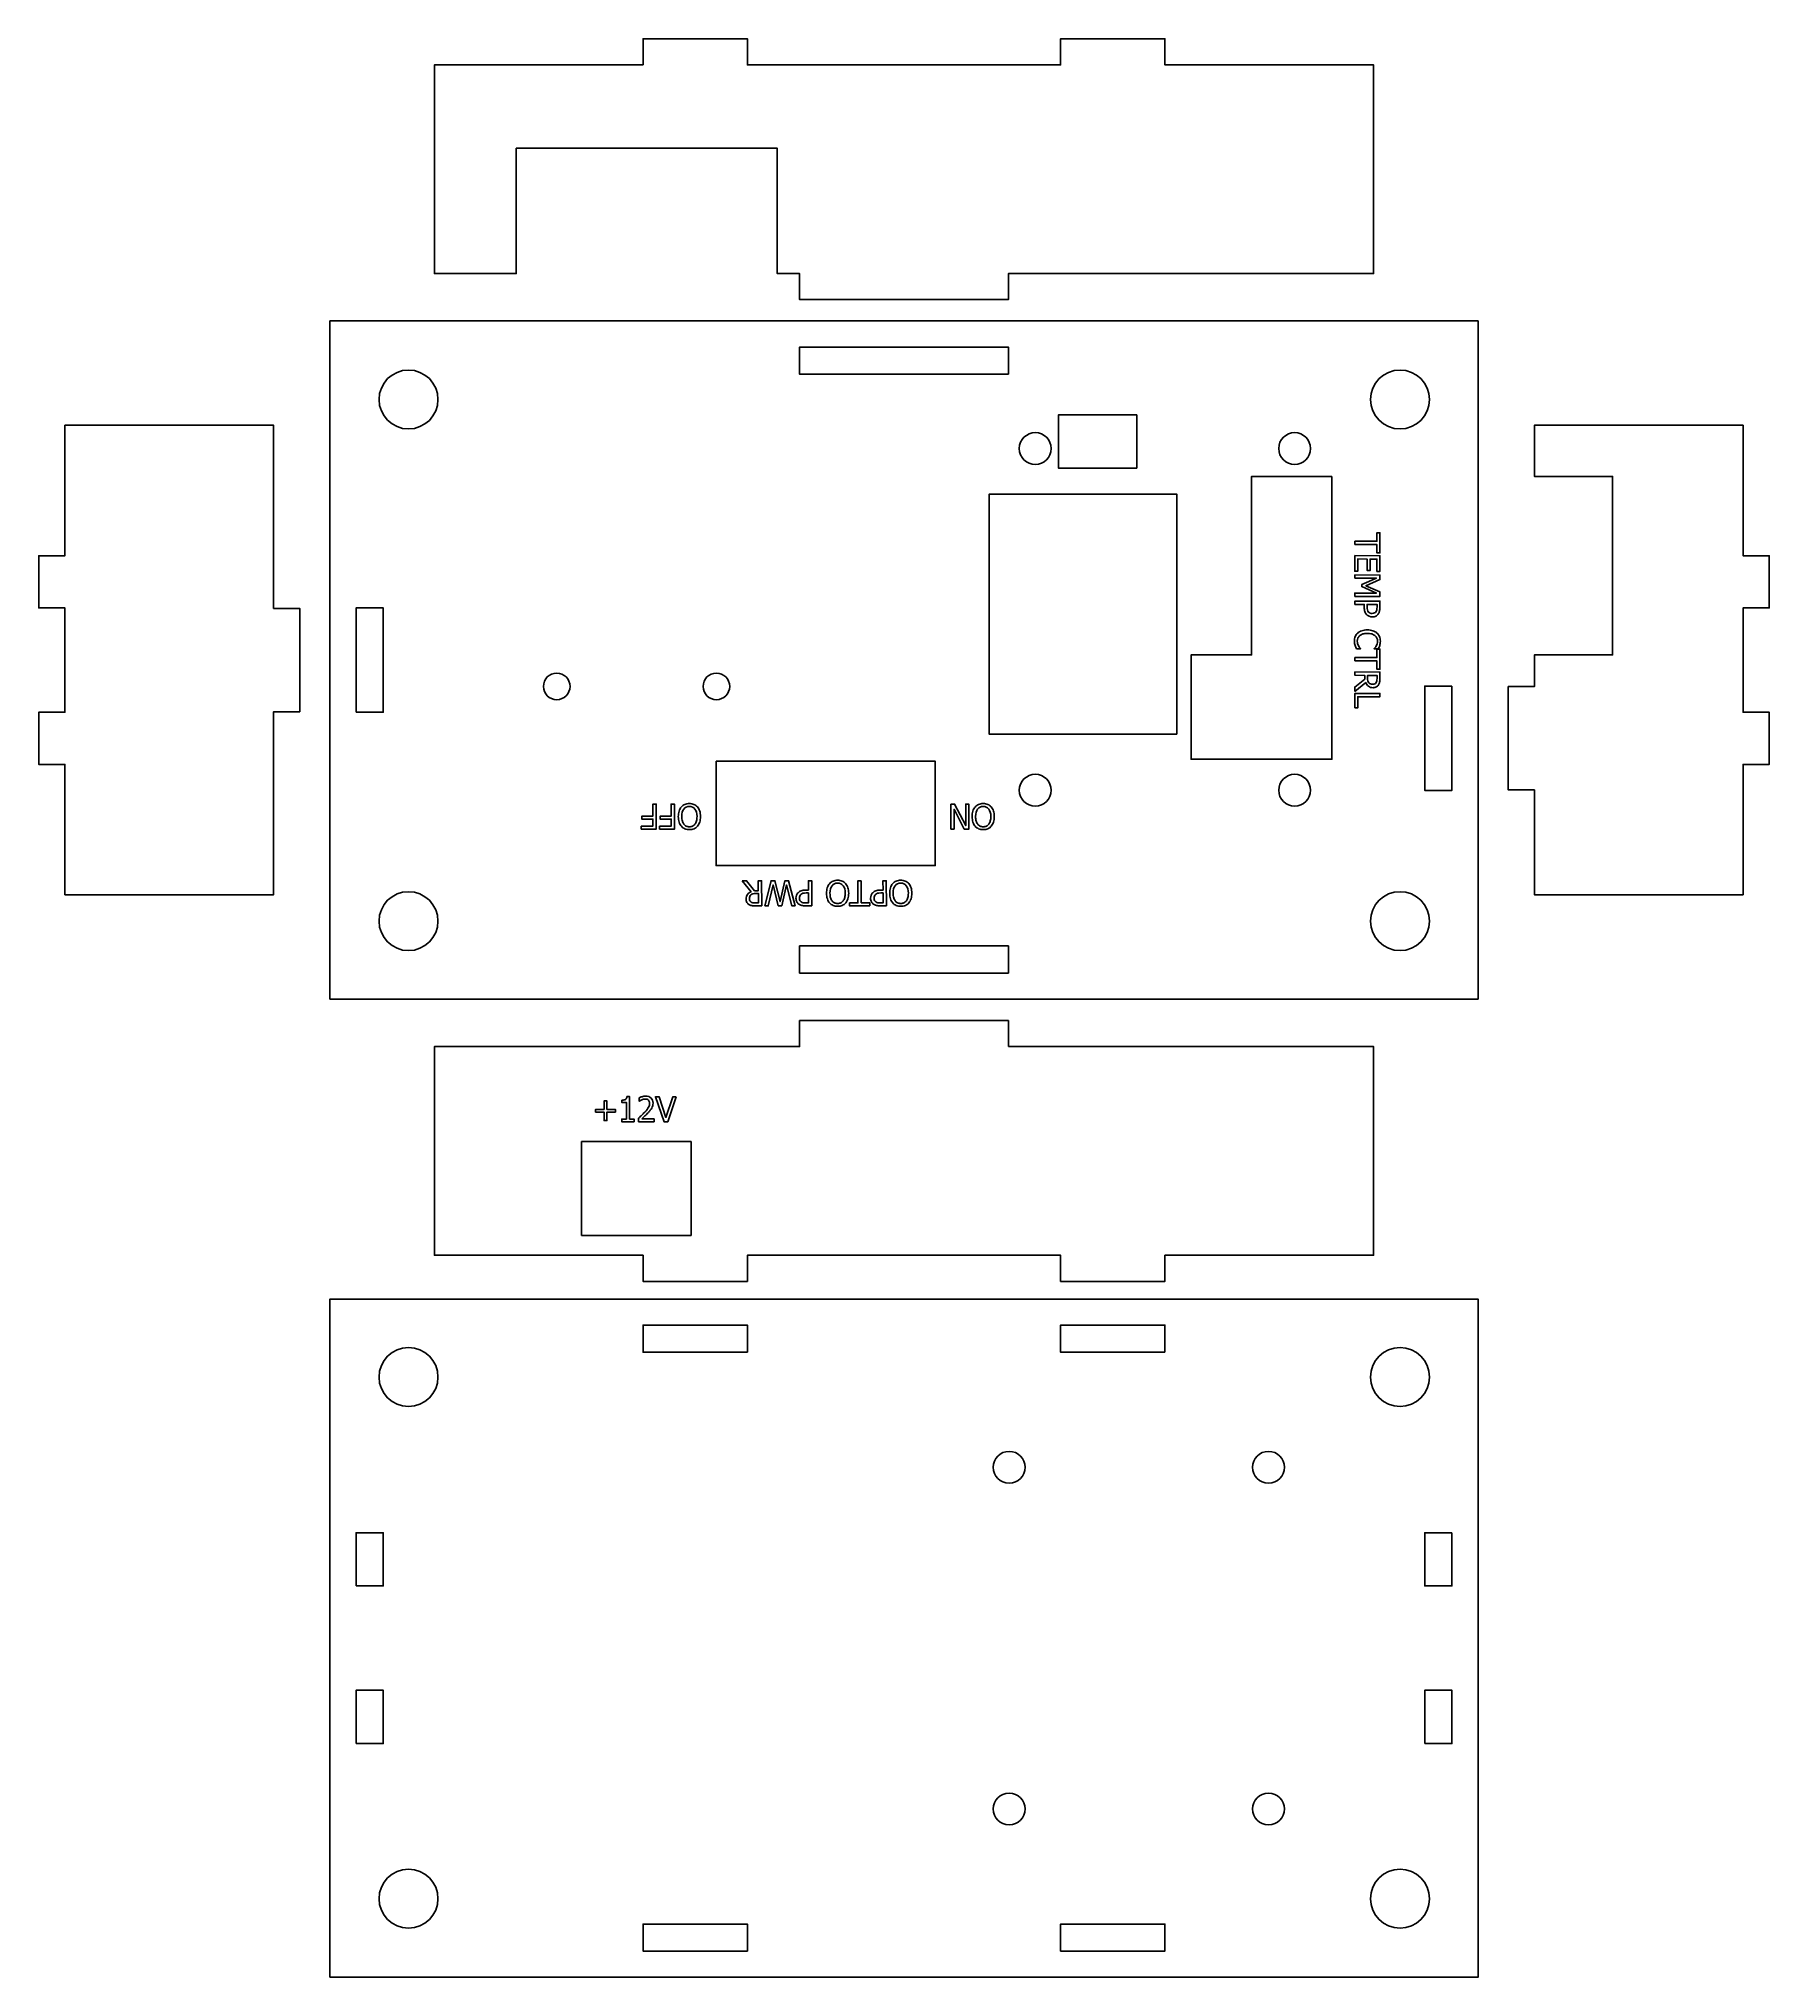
# Model space of a CAD drawing. Extents: x 658 to 1454, y 370 to 1262.
import ezdxf

# ---------------------------------------------------------------- set-up
doc = ezdxf.new("R2010")
doc.units = 0
doc.layers.get('0').update_dxf_attribs({"linetype": 'CONTINUOUS'})

msp = doc.modelspace()

# ---------------------------------------------------------------- linework, layer by layer
at = {"color": 1}
for points in [[(935.99998, 1249.91997), (839.99998, 1249.91997), (839.99998, 1153.91997), (877.67999, 1153.91997), (877.67999, 1211.51998), (997.67999, 1211.51998), (997.67999, 1153.91997), (1008, 1153.91997), (1008, 1141.91997), (1104, 1141.91997), (1104, 1153.91997), (1272, 1153.91997), (1272, 1249.91997), (1176, 1249.91997), (1176, 1261.91997), (1128, 1261.91997), (1128, 1249.91997), (983.99998, 1249.91997), (983.99998, 1261.91997), (935.99998, 1261.91997)], [(791.99998, 820.07998), (1320, 820.07998), (1320, 1132.07997), (791.99998, 1132.07997)], [(1104, 1107.59999), (1008, 1107.59999), (1008, 1120.07997), (1104, 1120.07997)], [(1163.04, 1064.39996), (1127.04, 1064.39996), (1127.04, 1088.87993), (1163.04, 1088.87993)], [(766.07998, 999.83998), (766.07998, 1084.07997), (670.07998, 1084.07997), (670.07998, 1024.07997), (658.07998, 1024.07997), (658.07998, 1000.07997), (670.07998, 1000.07997), (670.07998, 952.07998), (658.07998, 952.07998), (658.07998, 928.07998), (670.07998, 928.07998), (670.07998, 868.07998), (766.07998, 868.07998), (766.07998, 952.31996), (778.07998, 952.31996), (778.07998, 999.83998)], [(1345.92, 916.31996), (1345.92, 868.07998), (1441.9198, 868.07998), (1441.9198, 928.07998), (1453.9198, 928.07998), (1453.9198, 952.07998), (1441.9198, 952.07998), (1441.9198, 1000.07997), (1453.9198, 1000.07997), (1453.9198, 1024.07997), (1441.9198, 1024.07997), (1441.9198, 1084.07997), (1345.92, 1084.07997), (1345.92, 1060.55995), (1381.9198, 1060.55995), (1381.9198, 978.47996), (1345.92, 978.47996), (1345.92, 963.83998), (1333.92, 963.83998), (1333.92, 916.31996)], [(1181.52, 941.99998), (1095.12, 941.99998), (1095.12, 1052.39996), (1181.52, 1052.39996)], [(1252.7999, 1060.55995), (1252.7999, 930.47996), (1188, 930.47996), (1188, 978.47996), (1215.84, 978.47996), (1215.84, 1060.55995)], [(803.99998, 952.07998), (803.99998, 1000.07997), (816.47997, 1000.07997), (816.47997, 952.07998)], [(1308, 964.07998), (1308, 916.07998), (1295.52, 916.07998), (1295.52, 964.07998)], [(969.59999, 929.51999), (1070.4, 929.51999), (1070.4, 881.51999), (969.59999, 881.51999)], [(1008, 832.07998), (1008, 844.55995), (1104, 844.55995), (1104, 832.07998)], [(1104, 798.23997), (1104, 810.23997), (1008, 810.23997), (1008, 798.23997), (839.99998, 798.23997), (839.99998, 702.23997), (935.99998, 702.23997), (935.99998, 690.23997), (983.99998, 690.23997), (983.99998, 702.23997), (1128, 702.23997), (1128, 690.23997), (1176, 690.23997), (1176, 702.23997), (1272, 702.23997), (1272, 798.23997)], [(907.67999, 711.36001), (907.67999, 754.55995), (958.07998, 754.55995), (958.07998, 711.36001)], [(791.99998, 370.08), (1320, 370.08), (1320, 682.07998), (791.99998, 682.07998)], [(983.99998, 657.6), (935.99998, 657.6), (935.99998, 670.07998), (983.99998, 670.07998)], [(1176, 657.6), (1128, 657.6), (1128, 670.07998), (1176, 670.07998)], [(803.99998, 550.08), (803.99998, 574.56), (816.47997, 574.56), (816.47997, 550.08)], [(1308, 574.56), (1308, 550.08), (1295.52, 550.08), (1295.52, 574.56)], [(803.99998, 477.6), (803.99998, 502.08), (816.47997, 502.08), (816.47997, 477.6)], [(1295.52, 477.6), (1295.52, 502.08), (1308, 502.08), (1308, 477.6)], [(983.99998, 382.08), (935.99998, 382.08), (935.99998, 394.56), (983.99998, 394.56)], [(1128, 382.08), (1128, 394.56), (1176, 394.56), (1176, 382.08)]]:
    msp.add_lwpolyline(points, close=True, dxfattribs=at)
at = {"color": 7}
for points in [[(1263.3507, 1030.78053), (1273.5059, 1030.75613), (1273.5159, 1034.6233), (1274.8772, 1034.6203), (1274.8552, 1025.35455), (1273.494, 1025.35755), (1273.504, 1029.22472), (1263.3488, 1029.24912)], [(1263.3572, 1024.11214), (1274.8736, 1024.08454), (1274.8566, 1016.88386), (1273.4953, 1016.88686), (1273.5093, 1022.55614), (1270.3537, 1022.56414), (1270.3407, 1017.28158), (1268.9795, 1017.28458), (1268.9925, 1022.56714), (1264.7154, 1022.57744), (1264.7014, 1016.90816), (1263.3401, 1016.91116)], [(1263.3335, 1005.36307), (1263.3335, 1006.89447), (1273.2567, 1006.87067), (1266.5118, 1009.88781), (1266.5118, 1010.81593), (1273.271, 1013.77745), (1263.3479, 1013.80125), (1263.3479, 1015.2321), (1274.8643, 1015.2045), (1274.8643, 1013.11623), (1268.4457, 1010.25444), (1274.8508, 1007.46242), (1274.8408, 1005.33547)], [(1263.3507, 977.2606), (1273.5059, 977.2362), (1273.5159, 981.10337), (1274.8772, 981.10037), (1274.8552, 971.83462), (1273.494, 971.83762), (1273.504, 975.70479), (1263.3488, 975.72919)], [(1263.3412, 954.07737), (1263.3572, 960.75211), (1274.8736, 960.72451), (1274.8736, 959.19311), (1264.7184, 959.21751), (1264.7064, 954.07417)], [(935.18955, 899.64628), (940.54941, 899.67198), (940.53381, 902.92038), (935.39824, 902.89578), (935.39124, 904.25702), (940.52681, 904.28162), (940.50021, 909.8271), (942.0316, 909.8341), (942.0868, 898.31774), (935.19555, 898.28474)], [(943.58953, 899.64628), (948.94939, 899.67198), (948.93379, 902.92038), (943.79822, 902.89578), (943.79122, 904.25702), (948.92679, 904.28162), (948.90019, 909.8271), (950.43158, 909.8341), (950.48678, 898.31774), (943.59553, 898.28474)], [(1077.5551, 909.79495), (1079.2721, 909.80295), (1084.4088, 899.89651), (1084.3618, 909.82733), (1085.7926, 909.83433), (1085.8476, 898.31797), (1083.6743, 898.30757), (1078.9977, 907.40411), (1079.0417, 898.28538), (1077.6109, 898.27838)], [(953.80427, 904.04209)], [(1088.9243, 904.04209)], [(953.61671, 899.60161)], [(1088.7367, 899.60161)], [(992.05103, 862.97615), (994.88849, 874.50636), (996.61323, 874.51436), (999.00251, 864.96601), (1001.2461, 874.53656), (1002.9321, 874.54456), (1005.9341, 863.04232), (1004.364, 863.03432), (1001.9979, 872.59826), (999.73891, 863.01217), (998.18432, 863.00517), (995.80999, 872.66188), (993.55148, 862.98298)], [(1036.3006, 874.54148), (1036.3496, 864.38637), (1040.2168, 864.40487), (1040.2268, 863.04363), (1030.9611, 862.99923), (1030.9511, 864.36047), (1034.8182, 864.37897), (1034.7692, 874.53409)], [(1007.9135, 866.52211)], [(1021.9643, 868.76206)], [(1042.2335, 866.52211)], [(1051.0043, 868.76206)], [(1021.7767, 864.32158)], [(1050.8167, 864.32158)], [(923.26988, 768.10407), (919.36402, 768.10407), (919.36402, 764.19821), (918.08012, 764.19821), (918.08012, 768.10407), (914.17426, 768.10407), (914.17426, 769.34157), (918.08012, 769.34157), (918.08012, 773.24743), (919.36402, 773.24743), (919.36402, 769.34157), (923.26988, 769.34157)], [(951.27329, 775.19649), (947.31329, 763.68001), (945.65813, 763.68001), (941.69814, 775.19649), (943.33782, 775.19649), (946.52438, 765.63681), (949.71095, 775.19649)]]:
    msp.add_lwpolyline(points, close=True, dxfattribs=at)
for points in [[(1267.643, 1000.39103), (1267.643, 1001.6904), (1263.3504, 1001.7007), (1263.3504, 1003.2321), (1274.8668, 1003.2045), (1274.8568, 1000.31186)], [(1273.552, 1000.40778), (1273.552, 1001.67622), (1268.9501, 1001.68722), (1268.9501, 1000.64308)], [(1271.348, 997.53584), (1271.3485, 997.53588)], [(1271.3736, 995.94255), (1271.3835, 995.94251)], [(1263.1377, 984.81039), (1263.1376, 984.81121)], [(1265.9443, 981.33902), (1265.944, 981.22301), (1264.1187, 981.22701)], [(1274.0882, 981.2039), (1272.2397, 981.2079), (1272.24, 981.33165)], [(1263.3358, 961.67441), (1263.3358, 963.66214), (1267.9233, 967.30177), (1267.9233, 969.04973), (1263.3445, 969.06073), (1263.3445, 970.59213), (1274.8609, 970.56453), (1274.8509, 967.59454)], [(1268.3419, 965.76164), (1263.3358, 961.67441)], [(1273.5511, 967.5203), (1273.5511, 969.03624), (1269.2044, 969.04664), (1269.2044, 967.70086)], [(1271.6187, 964.96483), (1271.6195, 964.96486)], [(981.5945, 874.51166), (983.58221, 874.52166), (987.25473, 869.96045), (989.00268, 869.96845), (988.98078, 874.54715), (990.51217, 874.55415), (990.56737, 863.03779), (987.5974, 863.02359)], [(985.71775, 869.51927), (981.5945, 874.51166)], [(1010.7419, 870.24829), (1012.0413, 870.25429), (1012.0203, 874.54682), (1013.5517, 874.55382), (1013.6067, 863.03746), (1010.7141, 863.02366)], [(1045.0619, 870.24829), (1046.3613, 870.25429), (1046.3403, 874.54682), (1047.8717, 874.55382), (1047.9267, 863.03746), (1045.0341, 863.02366)], [(984.94444, 866.25198), (984.94442, 866.25183)], [(987.51369, 864.33822), (989.02961, 864.34522), (989.00881, 868.69189), (987.66304, 868.68589)], [(1006.3198, 866.47538), (1006.3204, 866.47589)], [(1010.8012, 864.33943), (1012.0696, 864.34543), (1012.0476, 868.94733), (1011.0034, 868.94233)], [(1040.6398, 866.47538), (1040.6404, 866.47589)], [(1045.1212, 864.33943), (1046.3896, 864.34543), (1046.3676, 868.94733), (1045.3234, 868.94233)], [(931.84311, 763.68001), (926.22796, 763.68001), (926.22796, 764.85563), (928.31624, 764.85563), (928.31624, 772.57454), (926.22796, 772.57454), (926.22796, 773.62642)], [(928.60241, 775.23517), (929.80124, 775.23517), (929.80124, 764.85563), (931.84311, 764.85563), (931.84311, 763.68001)], [(934.28793, 773.10048), (934.20283, 773.10048), (934.20283, 774.74017)], [(941.07098, 763.68001), (933.96309, 763.68001), (933.96309, 765.29649)], [(935.4094, 765.00259), (941.07096, 765.00259), (941.07098, 763.68001)]]:
    msp.add_lwpolyline(points, dxfattribs=at)
at = {"color": 1}
for points in [[(828.12132, 1109.51996), (820.63233, 1109.52071), (814.56071, 1103.4503), (814.55996, 1095.96132)], [(841.67996, 1095.9586), (841.68071, 1103.44759), (835.6103, 1109.51921), (828.12132, 1109.51996)], [(1284.1214, 1109.51996), (1276.6324, 1109.52071), (1270.5607, 1103.4503), (1270.56, 1095.96132)], [(1297.68, 1095.9586), (1297.6807, 1103.44759), (1291.6103, 1109.51921), (1284.1214, 1109.51996)], [(814.55996, 1095.96132), (814.55921, 1088.47233), (820.62962, 1082.40071), (828.1186, 1082.39996)], [(828.1186, 1082.39996), (835.60759, 1082.39921), (841.67921, 1088.46962), (841.67996, 1095.9586)], [(1270.56, 1095.96132), (1270.5593, 1088.47233), (1276.6297, 1082.40071), (1284.1186, 1082.39996)], [(1284.1186, 1082.39996), (1291.6076, 1082.39921), (1297.6793, 1088.46962), (1297.68, 1095.9586)], [(1116.3607, 1080.71999), (1112.318, 1080.72039), (1109.0404, 1077.44344), (1109.04, 1073.40072)], [(1123.68, 1073.39926), (1123.6804, 1077.44198), (1120.4035, 1080.71959), (1116.3607, 1080.71999)], [(1235.6407, 1080.71999), (1231.598, 1080.72039), (1228.3204, 1077.44344), (1228.32, 1073.40072)], [(1242.96, 1073.39926), (1242.9604, 1077.44198), (1239.6835, 1080.71959), (1235.6407, 1080.71999)], [(1109.04, 1073.40072), (1109.0396, 1069.358), (1112.3165, 1066.08039), (1116.3593, 1066.07999)], [(1116.3593, 1066.07999), (1120.402, 1066.07959), (1123.6796, 1069.35654), (1123.68, 1073.39926)], [(1228.32, 1073.40072), (1228.3196, 1069.358), (1231.5965, 1066.08039), (1235.6393, 1066.07999)], [(1235.6393, 1066.07999), (1239.682, 1066.07959), (1242.9596, 1069.35654), (1242.96, 1073.39926)], [(890.15995, 963.96057), (890.15961, 960.58059), (892.89935, 957.8403), (896.27934, 957.83996)], [(896.28056, 970.07996), (892.90058, 970.0803), (890.16029, 967.34056), (890.15995, 963.96057)], [(896.27934, 957.83996), (899.65932, 957.83962), (902.39961, 960.57936), (902.39995, 963.95935)], [(902.39995, 963.95935), (902.40029, 967.33933), (899.66055, 970.07962), (896.28056, 970.07996)], [(963.60005, 963.96057), (963.59971, 960.58059), (966.33945, 957.8403), (969.71944, 957.83996)], [(969.72066, 970.07996), (966.34068, 970.0803), (963.60039, 967.34056), (963.60005, 963.96057)], [(969.71944, 957.83996), (973.09942, 957.83962), (975.83971, 960.57936), (975.84005, 963.95935)], [(975.84005, 963.95935), (975.84039, 967.33933), (973.10065, 970.07962), (969.72066, 970.07996)], [(1116.3607, 923.52003), (1112.318, 923.52043), (1109.0404, 920.24348), (1109.04, 916.20076)], [(1123.68, 916.1993), (1123.6804, 920.24202), (1120.4035, 923.51963), (1116.3607, 923.52003)], [(1235.6407, 923.52003), (1231.598, 923.52043), (1228.3204, 920.24348), (1228.32, 916.20076)], [(1242.96, 916.1993), (1242.9604, 920.24202), (1239.6835, 923.51963), (1235.6407, 923.52003)], [(1109.04, 916.20076), (1109.0396, 912.15804), (1112.3165, 908.88043), (1116.3593, 908.88003)], [(1116.3593, 908.88003), (1120.402, 908.87963), (1123.6796, 912.15658), (1123.68, 916.1993)], [(1228.32, 916.20076), (1228.3196, 912.15804), (1231.5965, 908.88043), (1235.6393, 908.88003)], [(1235.6393, 908.88003), (1239.682, 908.87963), (1242.9596, 912.15658), (1242.96, 916.1993)], [(828.12132, 869.51996), (820.63233, 869.52071), (814.56071, 863.4503), (814.55996, 855.96132)], [(841.67996, 855.9586), (841.68071, 863.44759), (835.6103, 869.51921), (828.12132, 869.51996)], [(1284.1214, 869.51996), (1276.6324, 869.52071), (1270.5607, 863.4503), (1270.56, 855.96132)], [(1297.68, 855.9586), (1297.6807, 863.44759), (1291.6103, 869.51921), (1284.1214, 869.51996)], [(814.55996, 855.96132), (814.55921, 848.47233), (820.62962, 842.40071), (828.1186, 842.39996)], [(828.1186, 842.39996), (835.60759, 842.39921), (841.67921, 848.46962), (841.67996, 855.9586)], [(1270.56, 855.96132), (1270.5593, 848.47233), (1276.6297, 842.40071), (1284.1186, 842.39996)], [(1284.1186, 842.39996), (1291.6076, 842.39921), (1297.6793, 848.46962), (1297.68, 855.9586)], [(828.12132, 659.76003), (820.63233, 659.76078), (814.56071, 653.69037), (814.55996, 646.20139)], [(841.67996, 646.19867), (841.68071, 653.68766), (835.6103, 659.75928), (828.12132, 659.76003)], [(1284.1214, 659.76003), (1276.6324, 659.76078), (1270.5607, 653.69037), (1270.56, 646.20139)], [(1297.68, 646.19867), (1297.6807, 653.68766), (1291.6103, 659.75928), (1284.1214, 659.76003)], [(814.55996, 646.20139), (814.55921, 638.7124), (820.62962, 632.64078), (828.1186, 632.64003)], [(828.1186, 632.64003), (835.60759, 632.63928), (841.67921, 638.70969), (841.67996, 646.19867)], [(1270.56, 646.20139), (1270.5593, 638.7124), (1276.6297, 632.64078), (1284.1186, 632.64003)], [(1284.1186, 632.64003), (1291.6076, 632.63928), (1297.6793, 638.70969), (1297.68, 646.19867)], [(1104.3607, 612), (1100.318, 612.0004), (1097.0404, 608.7235), (1097.04, 604.6807)], [(1111.68, 604.6793), (1111.6804, 608.722), (1108.4035, 611.9996), (1104.3607, 612)], [(1223.6407, 612), (1219.598, 612.0004), (1216.3204, 608.7235), (1216.32, 604.6807)], [(1230.96, 604.6793), (1230.9604, 608.722), (1227.6835, 611.9996), (1223.6407, 612)], [(1097.04, 604.6807), (1097.0396, 600.638), (1100.3165, 597.3604), (1104.3593, 597.36)], [(1104.3593, 597.36), (1108.402, 597.3596), (1111.6796, 600.6365), (1111.68, 604.6793)], [(1216.32, 604.6807), (1216.3196, 600.638), (1219.5965, 597.3604), (1223.6393, 597.36)], [(1223.6393, 597.36), (1227.682, 597.3596), (1230.9596, 600.6365), (1230.96, 604.6793)], [(1097.04, 447.4807), (1097.0396, 443.438), (1100.3165, 440.1604), (1104.3593, 440.16)], [(1104.3607, 454.8), (1100.318, 454.8004), (1097.0404, 451.5235), (1097.04, 447.4807)], [(1104.3593, 440.16), (1108.402, 440.1596), (1111.6796, 443.4365), (1111.68, 447.4793)], [(1111.68, 447.4793), (1111.6804, 451.522), (1108.4035, 454.7996), (1104.3607, 454.8)], [(1216.32, 447.4807), (1216.3196, 443.438), (1219.5965, 440.1604), (1223.6393, 440.16)], [(1223.6407, 454.8), (1219.598, 454.8004), (1216.3204, 451.5235), (1216.32, 447.4807)], [(1223.6393, 440.16), (1227.682, 440.1596), (1230.9596, 443.4365), (1230.96, 447.4793)], [(1230.96, 447.4793), (1230.9604, 451.522), (1227.6835, 454.7996), (1223.6407, 454.8)], [(828.12132, 419.76), (820.63233, 419.7607), (814.56071, 413.6903), (814.55996, 406.2014)], [(841.67996, 406.1986), (841.68071, 413.6876), (835.6103, 419.7593), (828.12132, 419.76)], [(1284.1214, 419.76), (1276.6324, 419.7607), (1270.5607, 413.6903), (1270.56, 406.2014)], [(1297.68, 406.1986), (1297.6807, 413.6876), (1291.6103, 419.7593), (1284.1214, 419.76)], [(814.55996, 406.2014), (814.55921, 398.7124), (820.62962, 392.6407), (828.1186, 392.64)], [(828.1186, 392.64), (835.60759, 392.6393), (841.67921, 398.7097), (841.67996, 406.1986)], [(1270.56, 406.2014), (1270.5593, 398.7124), (1276.6297, 392.6407), (1284.1186, 392.64)], [(1284.1186, 392.64), (1291.6076, 392.6393), (1297.6793, 398.7097), (1297.68, 406.1986)]]:
    msp.add_open_spline(points, degree=3, dxfattribs=at)
at = {"color": 7}
for points in [[(1267.9397, 998.35617), (1267.7399, 998.892903), (1267.641, 999.57119), (1267.643, 1000.39103)], [(1268.9501, 1000.64308), (1268.9501, 1000.024333), (1268.997867, 999.524063), (1269.0934, 999.14227)], [(1269.0934, 999.14227), (1269.195667, 998.760457), (1269.3754, 998.442913), (1269.6326, 998.18964)], [(1273.1062, 998.35924), (1273.2666, 998.6012), (1273.380733, 998.88452), (1273.4486, 999.2092)], [(1273.4486, 999.2092), (1273.5164, 999.528727), (1273.550867, 999.928253), (1273.552, 1000.40778)], [(1274.8568, 1000.31186), (1274.8568, 999.631233), (1274.7987, 999.05129), (1274.6825, 998.57203)], [(1266.5289, 989.58293), (1267.277167, 989.83379), (1268.136, 989.958057), (1269.1054, 989.95573)], [(1268.8258, 996.95412), (1268.434867, 997.352087), (1268.1395, 997.819437), (1267.9397, 998.35617)], [(1269.961, 996.21662), (1269.518, 996.393), (1269.1396, 996.638833), (1268.8258, 996.95412)], [(1269.1054, 989.95573), (1270.0696, 989.95373), (1270.909767, 989.83054), (1271.6259, 989.58616)], [(1269.6326, 998.18964), (1269.864067, 997.962213), (1270.1163, 997.796607), (1270.3893, 997.69282)], [(1271.3835, 995.94251), (1270.8833, 995.943843), (1270.409133, 996.035213), (1269.961, 996.21662)], [(1270.3893, 997.69282), (1270.662367, 997.58904), (1270.981933, 997.536713), (1271.348, 997.53584)], [(1271.3485, 997.53588), (1271.745567, 997.535213), (1272.0912, 997.603993), (1272.3854, 997.74222)], [(1273.0064, 996.30214), (1272.5572, 996.060873), (1272.012933, 995.94101), (1271.3736, 995.94255)], [(1272.3854, 997.74222), (1272.679667, 997.875573), (1272.919933, 998.081247), (1273.1062, 998.35924)], [(1274.1303, 997.30492), (1273.835367, 996.87766), (1273.460733, 996.5434), (1273.0064, 996.30214)], [(1274.6825, 998.57203), (1274.5679, 998.092777), (1274.383833, 997.670407), (1274.1303, 997.30492)], [(1263.2197, 983.69644), (1263.1637, 983.980167), (1263.136367, 984.351483), (1263.1377, 984.81039)], [(1263.1376, 984.81121), (1263.1376, 985.564023), (1263.265567, 986.257233), (1263.5215, 986.89084)], [(1263.4649, 982.75999), (1263.357433, 983.095403), (1263.2757, 983.407553), (1263.2197, 983.69644)], [(1263.7801, 981.94712), (1263.672367, 982.1691), (1263.5673, 982.440057), (1263.4649, 982.75999)], [(1263.5215, 986.89084), (1263.7757, 987.519293), (1264.153433, 988.062373), (1264.6547, 988.52008)], [(1264.1187, 981.22701), (1264.0007, 981.47995), (1263.887833, 981.719987), (1263.7801, 981.94712)], [(1264.7493, 986.17589), (1264.5575, 985.743223), (1264.461, 985.284547), (1264.4598, 984.79986)], [(1264.4598, 984.79986), (1264.4598, 984.356427), (1264.512967, 983.946377), (1264.6193, 983.56971)], [(1264.6193, 983.56971), (1264.7267, 983.193043), (1264.862533, 982.85756), (1265.0268, 982.56326)], [(1264.6547, 988.52008), (1265.155967, 988.977787), (1265.7807, 989.33207), (1266.5289, 989.58293)], [(1265.6183, 987.30303), (1265.235967, 986.984257), (1264.9463, 986.608543), (1264.7493, 986.17589)], [(1265.0268, 982.56326), (1265.185933, 982.279287), (1265.347767, 982.033977), (1265.5123, 981.82733)], [(1265.5123, 981.82733), (1265.681967, 981.62067), (1265.825967, 981.4579), (1265.9443, 981.33902)], [(1267.0587, 988.08074), (1266.4911, 987.89132), (1266.010967, 987.632083), (1265.6183, 987.30303)], [(1269.1013, 988.36201), (1268.312367, 988.36401), (1267.6315, 988.270253), (1267.0587, 988.08074)], [(1271.1038, 988.0865), (1270.511267, 988.268393), (1269.843767, 988.36023), (1269.1013, 988.36201)], [(1272.5793, 987.32499), (1272.188167, 987.650777), (1271.696333, 987.904613), (1271.1038, 988.0865)], [(1271.6259, 989.58616), (1272.342033, 989.336947), (1272.9651, 988.977093), (1273.4951, 988.5066)], [(1272.24, 981.33165), (1272.364067, 981.465417), (1272.514033, 981.63779), (1272.6899, 981.84877)], [(1273.4659, 986.17044), (1273.2659, 986.6092), (1272.970367, 986.99405), (1272.5793, 987.32499)], [(1272.6899, 981.84877), (1272.8657, 982.059757), (1273.039033, 982.317153), (1273.2099, 982.62096)], [(1273.2099, 982.62096), (1273.3705, 982.914487), (1273.502767, 983.23386), (1273.6067, 983.57908)], [(1273.7642, 984.77753), (1273.7642, 985.26737), (1273.664767, 985.731673), (1273.4659, 986.17044)], [(1273.4951, 988.5066), (1274.009567, 988.046453), (1274.400133, 987.50153), (1274.6668, 986.87183)], [(1273.6067, 983.57908), (1273.710633, 983.9243), (1273.763133, 984.323783), (1273.7642, 984.77753)], [(1274.4691, 981.97643), (1274.355033, 981.71373), (1274.228067, 981.45622), (1274.0882, 981.2039)], [(1274.7648, 982.73369), (1274.686867, 982.486377), (1274.5883, 982.233957), (1274.4691, 981.97643)], [(1274.6668, 986.87183), (1274.938533, 986.24211), (1275.073467, 985.537957), (1275.0716, 984.75937)], [(1274.9836, 983.67676), (1274.926267, 983.336587), (1274.853333, 983.02223), (1274.7648, 982.73369)], [(1275.0716, 984.75937), (1275.0716, 984.37265), (1275.042267, 984.01178), (1274.9836, 983.67676)], [(1269.5984, 964.01065), (1269.032267, 964.439983), (1268.613433, 965.023647), (1268.3419, 965.76164)], [(1269.2044, 967.70086), (1269.2044, 967.26258), (1269.242133, 966.868037), (1269.3176, 966.51723)], [(1269.3176, 966.51723), (1269.394067, 966.166417), (1269.553167, 965.86697), (1269.7949, 965.61889)], [(1271.7161, 963.36362), (1270.870433, 963.36562), (1270.164533, 963.581297), (1269.5984, 964.01065)], [(1269.7949, 965.61889), (1270.010967, 965.39665), (1270.2684, 965.23361), (1270.5672, 965.12977)], [(1270.5672, 965.12977), (1270.866, 965.02077), (1271.2165, 964.96579), (1271.6187, 964.96483)], [(1271.6195, 964.96486), (1271.954633, 964.964193), (1272.251267, 965.022777), (1272.5094, 965.14061)], [(1273.2329, 963.71576), (1272.824967, 963.479547), (1272.319367, 963.362167), (1271.7161, 963.36362)], [(1272.5094, 965.14061), (1272.772667, 965.25857), (1272.987067, 965.441103), (1273.1526, 965.68821)], [(1273.1526, 965.68821), (1273.297533, 965.904423), (1273.3987, 966.156837), (1273.4561, 966.44545)], [(1274.2329, 964.66469), (1273.9741, 964.263123), (1273.640767, 963.946813), (1273.2329, 963.71576)], [(1273.4561, 966.44545), (1273.518767, 966.73405), (1273.550433, 967.092333), (1273.5511, 967.5203)], [(1274.7387, 965.93965), (1274.665433, 965.49123), (1274.496833, 965.066243), (1274.2329, 964.66469)], [(1274.8509, 967.59454), (1274.8509, 966.93454), (1274.8135, 966.38291), (1274.7387, 965.93965)], [(955.21595, 909.66407), (955.838637, 909.91971), (956.526383, 910.049333), (957.27919, 910.05294)], [(957.27919, 910.05294), (958.057777, 910.05694), (958.759647, 909.928817), (959.3848, 909.66857)], [(1090.336, 909.66407), (1090.958667, 909.91971), (1091.6464, 910.049333), (1092.3992, 910.05294)], [(1092.3992, 910.05294), (1093.1778, 910.05694), (1093.879667, 909.928817), (1094.5048, 909.66857)], [(952.21101, 904.03445), (952.206343, 904.967723), (952.320897, 905.81133), (952.55467, 906.56527)], [(952.58678, 901.47615), (952.34086, 902.222637), (952.215603, 903.075403), (952.21101, 904.03445)], [(952.55467, 906.56527), (952.78825, 907.31921), (953.12811, 907.952487), (953.57425, 908.4651)], [(953.61671, 899.60161), (953.17601, 900.104817), (952.8327, 900.729663), (952.58678, 901.47615)], [(953.57425, 908.4651), (954.040897, 909.003587), (954.58813, 909.403243), (955.21595, 909.66407)], [(954.73895, 907.51934), (954.10859, 906.711933), (953.79703, 905.55285), (953.80427, 904.04209)], [(953.80427, 904.04209), (953.807603, 903.27897), (953.893337, 902.603903), (954.06147, 902.01689)], [(954.06147, 902.01689), (954.229283, 901.429877), (954.463647, 900.943727), (954.76456, 900.55844)], [(957.27779, 908.73034), (956.210457, 908.725007), (955.364177, 908.32134), (954.73895, 907.51934)], [(959.83585, 907.54375), (959.19781, 908.339923), (958.345123, 908.735453), (957.27779, 908.73034)], [(959.3848, 909.66857), (960.00996, 909.40859), (960.548083, 909.019287), (960.99917, 908.50066)], [(960.8038, 904.07561), (960.796533, 905.586377), (960.473883, 906.742423), (959.83585, 907.54375)], [(959.87692, 900.58293), (960.17926, 900.976257), (960.41151, 901.469797), (960.57367, 902.06355)], [(960.57367, 902.06355), (960.73067, 902.657277), (960.80738, 903.327963), (960.8038, 904.07561)], [(960.99917, 908.50066), (961.445043, 907.99232), (961.788363, 907.364897), (962.02913, 906.61839)], [(962.05351, 901.52923), (961.814677, 900.79589), (961.474803, 900.16519), (961.03389, 899.63713)], [(962.02913, 906.61839), (962.269897, 905.871877), (962.39254, 905.02683), (962.39706, 904.08325)], [(962.39706, 904.08325), (962.401727, 903.113883), (962.28721, 902.262543), (962.05351, 901.52923)], [(1087.331, 904.03445), (1087.324333, 904.967723), (1087.4389, 905.81133), (1087.6747, 906.56527)], [(1087.7068, 901.47615), (1087.460867, 902.222637), (1087.3356, 903.075403), (1087.331, 904.03445)], [(1087.6747, 906.56527), (1087.9083, 907.31921), (1088.248167, 907.952487), (1088.6943, 908.4651)], [(1088.7367, 899.60161), (1088.296033, 900.104817), (1087.952733, 900.729663), (1087.7068, 901.47615)], [(1088.6943, 908.4651), (1089.160967, 909.003587), (1089.7082, 909.403243), (1090.336, 909.66407)], [(1089.859, 907.51934), (1089.228667, 906.711933), (1088.9171, 905.55285), (1088.9243, 904.04209)], [(1088.9243, 904.04209), (1088.930967, 903.27897), (1089.0167, 902.603903), (1089.1815, 902.01689)], [(1089.1815, 902.01689), (1089.3493, 901.429877), (1089.583667, 900.943727), (1089.8846, 900.55844)], [(1092.3978, 908.73034), (1091.330467, 908.725007), (1090.4842, 908.32134), (1089.859, 907.51934)], [(1094.9559, 907.54375), (1094.317833, 908.339923), (1093.465133, 908.735453), (1092.3978, 908.73034)], [(1094.5048, 909.66857), (1095.13, 909.40859), (1095.668133, 909.019287), (1096.1192, 908.50066)], [(1095.9238, 904.07561), (1095.916467, 905.586377), (1095.593833, 906.742423), (1094.9559, 907.54375)], [(1094.997, 900.58293), (1095.299333, 900.976257), (1095.531567, 901.469797), (1095.6937, 902.06355)], [(1095.6937, 902.06355), (1095.8507, 902.657277), (1095.9274, 903.327963), (1095.9238, 904.07561)], [(1096.1192, 908.50066), (1096.565067, 907.99232), (1096.9084, 907.364897), (1097.1492, 906.61839)], [(1097.1735, 901.52923), (1096.9347, 900.79589), (1096.594833, 900.16519), (1096.1539, 899.63713)], [(1097.1492, 906.61839), (1097.389933, 905.871877), (1097.512567, 905.02683), (1097.5171, 904.08325)], [(1097.5171, 904.08325), (1097.523767, 903.113883), (1097.409233, 902.262543), (1097.1735, 901.52923)], [(955.21549, 898.45683), (954.585123, 898.727097), (954.052197, 899.10869), (953.61671, 899.60161)], [(954.76456, 900.55844), (955.07068, 900.162873), (955.440767, 899.86816), (955.87482, 899.6743)], [(957.33665, 898.05706), (956.55291, 898.05306), (955.845857, 898.186317), (955.21549, 898.45683)], [(955.87482, 899.6743), (956.303747, 899.47526), (956.786333, 899.377023), (957.32258, 899.37959)], [(957.32258, 899.37959), (957.879447, 899.382257), (958.366237, 899.482557), (958.78295, 899.68049)], [(959.43845, 898.46932), (958.810677, 898.198187), (958.110077, 898.060767), (957.33665, 898.05706)], [(958.78295, 899.68049), (959.19453, 899.87325), (959.559187, 900.174063), (959.87692, 900.58293)], [(961.03389, 899.63713), (960.592903, 899.124543), (960.06109, 898.735273), (959.43845, 898.46932)], [(1090.3355, 898.45683), (1089.705167, 898.727097), (1089.172233, 899.10869), (1088.7367, 899.60161)], [(1089.8846, 900.55844), (1090.190733, 900.162873), (1090.560833, 899.86816), (1090.9949, 899.6743)], [(1092.4567, 898.05706), (1091.672967, 898.05306), (1090.9659, 898.186317), (1090.3355, 898.45683)], [(1090.9949, 899.6743), (1091.423833, 899.47526), (1091.9064, 899.377023), (1092.4426, 899.37959)], [(1092.4426, 899.37959), (1092.999467, 899.382257), (1093.486267, 899.482557), (1093.903, 899.68049)], [(1094.5585, 898.46932), (1093.9307, 898.198187), (1093.2301, 898.060767), (1092.4567, 898.05706)], [(1093.903, 899.68049), (1094.3146, 899.87325), (1094.679267, 900.174063), (1094.997, 900.58293)], [(1096.1539, 899.63713), (1095.7129, 899.124543), (1095.1811, 898.735273), (1094.5585, 898.46932)], [(1021.7343, 873.18507), (1022.200967, 873.723557), (1022.7482, 874.123213), (1023.376, 874.38404)], [(1023.376, 874.38404), (1023.998667, 874.63968), (1024.6864, 874.769303), (1025.4392, 874.77291)], [(1025.4392, 874.77291), (1026.2178, 874.77691), (1026.919667, 874.648787), (1027.5448, 874.38854)], [(1027.5448, 874.38854), (1028.17, 874.12856), (1028.708133, 873.739257), (1029.1592, 873.22063)], [(1050.7743, 873.18507), (1051.240967, 873.723557), (1051.7882, 874.123213), (1052.416, 874.38404)], [(1052.416, 874.38404), (1053.038667, 874.63968), (1053.7264, 874.769303), (1054.4792, 874.77291)], [(1054.4792, 874.77291), (1055.2578, 874.77691), (1055.959667, 874.648787), (1056.5848, 874.38854)], [(1056.5848, 874.38854), (1057.21, 874.12856), (1057.748133, 873.739257), (1058.1992, 873.22063)], [(983.34404, 866.12794), (983.34004, 866.973553), (983.55064, 867.680977), (983.97584, 868.25021)], [(983.70708, 864.61372), (983.467947, 865.019927), (983.346933, 865.524667), (983.34404, 866.12794)], [(983.97584, 868.25021), (984.401087, 868.819437), (984.981723, 869.242457), (985.71775, 869.51927)], [(985.10182, 867.30462), (984.994973, 867.00504), (984.942513, 866.65416), (984.94444, 866.25198)], [(984.94442, 866.25183), (984.945753, 865.916677), (985.00647, 865.62048), (985.12657, 865.36324)], [(985.58537, 868.08038), (985.36469, 867.86276), (985.203507, 867.604173), (985.10182, 867.30462)], [(985.12657, 865.36324), (985.246417, 865.10084), (985.430483, 864.887733), (985.67877, 864.72392)], [(986.48025, 868.56421), (986.130003, 868.485183), (985.83171, 868.323907), (985.58537, 868.08038)], [(987.66304, 868.68589), (987.224767, 868.68389), (986.830503, 868.64333), (986.48025, 868.56421)], [(1006.6912, 864.84519), (1006.446667, 865.292617), (1006.322867, 865.836013), (1006.3198, 866.47538)], [(1006.3204, 866.47589), (1006.3204, 866.976043), (1006.408367, 867.450847), (1006.5843, 867.9003)], [(1006.5843, 867.9003), (1006.7575, 868.344573), (1007.0006, 868.724727), (1007.3136, 869.04076)], [(1007.3136, 869.04076), (1007.708733, 869.434533), (1008.173967, 869.73325), (1008.7093, 869.93691)], [(1008.0636, 867.4819), (1007.9618, 867.208127), (1007.911767, 866.888197), (1007.9135, 866.52211)], [(1007.9135, 866.52219), (1007.9135, 866.125163), (1007.984767, 865.78003), (1008.1273, 865.48679)], [(1008.555, 868.24223), (1008.3292, 868.009117), (1008.1654, 867.755673), (1008.0636, 867.4819)], [(1008.1273, 865.48679), (1008.262767, 865.19353), (1008.470167, 864.954757), (1008.7495, 864.77047)], [(1009.5037, 868.78819), (1009.122633, 868.683237), (1008.8064, 868.50125), (1008.555, 868.24223)], [(1008.7093, 869.93691), (1009.244567, 870.14057), (1009.9221, 870.244363), (1010.7419, 870.24829)], [(1011.0034, 868.94233), (1010.384667, 868.939663), (1009.884767, 868.888283), (1009.5037, 868.78819)], [(1020.371, 868.75442), (1020.364333, 869.687693), (1020.4789, 870.5313), (1020.7147, 871.28524)], [(1020.7468, 866.19612), (1020.500867, 866.942607), (1020.3756, 867.795373), (1020.371, 868.75442)], [(1020.7147, 871.28524), (1020.9483, 872.03918), (1021.288167, 872.672457), (1021.7343, 873.18507)], [(1021.7767, 864.32158), (1021.336033, 864.824787), (1020.992733, 865.449633), (1020.7468, 866.19612)], [(1022.899, 872.23931), (1022.268667, 871.431903), (1021.9571, 870.27282), (1021.9643, 868.76206)], [(1021.9643, 868.76206), (1021.970967, 867.99894), (1022.0567, 867.323873), (1022.2215, 866.73686)], [(1022.2215, 866.73686), (1022.3893, 866.149847), (1022.623667, 865.663697), (1022.9246, 865.27841)], [(1025.4378, 873.45031), (1024.370467, 873.444977), (1023.5242, 873.04131), (1022.899, 872.23931)], [(1022.9246, 865.27841), (1023.230733, 864.882843), (1023.600833, 864.58813), (1024.0349, 864.39427)], [(1027.9959, 872.26372), (1027.357833, 873.059893), (1026.505133, 873.455423), (1025.4378, 873.45031)], [(1026.943, 864.40046), (1027.3546, 864.59322), (1027.719267, 864.894033), (1028.037, 865.3029)], [(1028.9638, 868.79558), (1028.956467, 870.306347), (1028.633833, 871.462393), (1027.9959, 872.26372)], [(1028.037, 865.3029), (1028.339333, 865.696227), (1028.571567, 866.189767), (1028.7337, 866.78352)], [(1028.7337, 866.78352), (1028.8907, 867.377247), (1028.9674, 868.047933), (1028.9638, 868.79558)], [(1029.1592, 873.22063), (1029.605067, 872.71229), (1029.9484, 872.084867), (1030.1892, 871.33836)], [(1030.2135, 866.2492), (1029.9747, 865.51586), (1029.634833, 864.88516), (1029.1939, 864.3571)], [(1030.1892, 871.33836), (1030.429933, 870.591847), (1030.552567, 869.7468), (1030.5571, 868.80322)], [(1030.5571, 868.80322), (1030.563767, 867.833853), (1030.449233, 866.982513), (1030.2135, 866.2492)], [(1041.0112, 864.84519), (1040.766667, 865.292617), (1040.642867, 865.836013), (1040.6398, 866.47538)], [(1040.6404, 866.47589), (1040.6404, 866.976043), (1040.728367, 867.450847), (1040.9043, 867.9003)], [(1040.9043, 867.9003), (1041.0775, 868.344573), (1041.3206, 868.724727), (1041.6336, 869.04076)], [(1041.6336, 869.04076), (1042.028733, 869.434533), (1042.493967, 869.73325), (1043.0293, 869.93691)], [(1042.3836, 867.4819), (1042.2818, 867.208127), (1042.231767, 866.888197), (1042.2335, 866.52211)], [(1042.2335, 866.52219), (1042.2335, 866.125163), (1042.304767, 865.78003), (1042.4473, 865.48679)], [(1042.875, 868.24223), (1042.6492, 868.009117), (1042.4854, 867.755673), (1042.3836, 867.4819)], [(1042.4473, 865.48679), (1042.582767, 865.19353), (1042.790167, 864.954757), (1043.0695, 864.77047)], [(1043.8237, 868.78819), (1043.442633, 868.683237), (1043.1264, 868.50125), (1042.875, 868.24223)], [(1043.0293, 869.93691), (1043.564567, 870.14057), (1044.2421, 870.244363), (1045.0619, 870.24829)], [(1045.3234, 868.94233), (1044.704667, 868.939663), (1044.204767, 868.888283), (1043.8237, 868.78819)], [(1049.411, 868.75442), (1049.404333, 869.687693), (1049.5189, 870.5313), (1049.7547, 871.28524)], [(1049.7868, 866.19612), (1049.540867, 866.942607), (1049.4156, 867.795373), (1049.411, 868.75442)], [(1049.7547, 871.28524), (1049.9883, 872.03918), (1050.328167, 872.672457), (1050.7743, 873.18507)], [(1050.8167, 864.32158), (1050.376033, 864.824787), (1050.032733, 865.449633), (1049.7868, 866.19612)], [(1051.939, 872.23931), (1051.308667, 871.431903), (1050.9971, 870.27282), (1051.0043, 868.76206)], [(1051.0043, 868.76206), (1051.010967, 867.99894), (1051.0967, 867.323873), (1051.2615, 866.73686)], [(1051.2615, 866.73686), (1051.4293, 866.149847), (1051.663667, 865.663697), (1051.9646, 865.27841)], [(1054.4778, 873.45031), (1053.410467, 873.444977), (1052.5642, 873.04131), (1051.939, 872.23931)], [(1051.9646, 865.27841), (1052.270733, 864.882843), (1052.640833, 864.58813), (1053.0749, 864.39427)], [(1057.0359, 872.26372), (1056.397833, 873.059893), (1055.545133, 873.455423), (1054.4778, 873.45031)], [(1055.983, 864.40046), (1056.3946, 864.59322), (1056.759267, 864.894033), (1057.077, 865.3029)], [(1058.0038, 868.79558), (1057.996467, 870.306347), (1057.673833, 871.462393), (1057.0359, 872.26372)], [(1057.077, 865.3029), (1057.379333, 865.696227), (1057.611567, 866.189767), (1057.7737, 866.78352)], [(1057.7737, 866.78352), (1057.9307, 867.377247), (1058.0074, 868.047933), (1058.0038, 868.79558)], [(1058.1992, 873.22063), (1058.645067, 872.71229), (1058.9884, 872.084867), (1059.2292, 871.33836)], [(1059.2535, 866.2492), (1059.0147, 865.51586), (1058.674833, 864.88516), (1058.2339, 864.3571)], [(1059.2292, 871.33836), (1059.469933, 870.591847), (1059.592567, 869.7468), (1059.5971, 868.80322)], [(1059.5971, 868.80322), (1059.603767, 867.833853), (1059.489233, 866.982513), (1059.2535, 866.2492)], [(984.66318, 863.62056), (984.25976, 863.87644), (983.94106, 864.207493), (983.70708, 864.61372)], [(985.94174, 863.12394), (985.492807, 863.19398), (985.06662, 863.35952), (984.66318, 863.62056)], [(985.67877, 864.72392), (985.896023, 864.580587), (986.14916, 864.481253), (986.43818, 864.42592)], [(987.5974, 863.02359), (986.937407, 863.020257), (986.38552, 863.053707), (985.94174, 863.12394)], [(986.43818, 864.42592), (986.72722, 864.365453), (987.085723, 864.33622), (987.51369, 864.33822)], [(1007.702, 863.72854), (1007.2726, 864.020387), (1006.935667, 864.392603), (1006.6912, 864.84519)], [(1008.973, 863.18548), (1008.492933, 863.29662), (1008.069267, 863.47764), (1007.702, 863.72854)], [(1008.7495, 864.77047), (1008.992567, 864.61179), (1009.2767, 864.49971), (1009.6019, 864.43423)], [(1010.7141, 863.02366), (1010.033433, 863.020327), (1009.453067, 863.074267), (1008.973, 863.18548)], [(1009.6019, 864.43423), (1009.9219, 864.368763), (1010.321667, 864.337163), (1010.8012, 864.33943)], [(1023.3755, 863.1768), (1022.745167, 863.447067), (1022.212233, 863.82866), (1021.7767, 864.32158)], [(1025.4967, 862.77703), (1024.712967, 862.77303), (1024.0059, 862.906287), (1023.3755, 863.1768)], [(1024.0349, 864.39427), (1024.463833, 864.19523), (1024.9464, 864.096993), (1025.4826, 864.09956)], [(1025.4826, 864.09956), (1026.039467, 864.102227), (1026.526267, 864.202527), (1026.943, 864.40046)], [(1027.5985, 863.18929), (1026.9707, 862.918157), (1026.2701, 862.780737), (1025.4967, 862.77703)], [(1029.1939, 864.3571), (1028.7529, 863.844513), (1028.2211, 863.455243), (1027.5985, 863.18929)], [(1042.022, 863.72854), (1041.5926, 864.020387), (1041.255667, 864.392603), (1041.0112, 864.84519)], [(1043.293, 863.18548), (1042.812933, 863.29662), (1042.389267, 863.47764), (1042.022, 863.72854)], [(1043.0695, 864.77047), (1043.312567, 864.61179), (1043.5967, 864.49971), (1043.9219, 864.43423)], [(1045.0341, 863.02366), (1044.353433, 863.020327), (1043.773067, 863.074267), (1043.293, 863.18548)], [(1043.9219, 864.43423), (1044.2419, 864.368763), (1044.641667, 864.337163), (1045.1212, 864.33943)], [(1052.4155, 863.1768), (1051.785167, 863.447067), (1051.252233, 863.82866), (1050.8167, 864.32158)], [(1054.5367, 862.77703), (1053.752967, 862.77303), (1053.0459, 862.906287), (1052.4155, 863.1768)], [(1053.0749, 864.39427), (1053.503833, 864.19523), (1053.9864, 864.096993), (1054.5226, 864.09956)], [(1054.5226, 864.09956), (1055.079467, 864.102227), (1055.566267, 864.202527), (1055.983, 864.40046)], [(1056.6385, 863.18929), (1056.0107, 862.918157), (1055.3101, 862.780737), (1054.5367, 862.77703)], [(1058.2339, 864.3571), (1057.7929, 863.844513), (1057.2611, 863.455243), (1056.6385, 863.18929)], [(926.22796, 773.62642), (927.016867, 773.62642), (927.596943, 773.737277), (927.96819, 773.95899)], [(927.96819, 773.95899), (928.344597, 774.18587), (928.556003, 774.611263), (928.60241, 775.23517)], [(934.20283, 774.74017), (934.522517, 774.90001), (934.965957, 775.054697), (935.53315, 775.20423)], [(934.7752, 773.41759), (934.574107, 773.293837), (934.411683, 773.188133), (934.28793, 773.10048)], [(935.40168, 773.7347), (935.18512, 773.64704), (934.976293, 773.541337), (934.7752, 773.41759)], [(936.20606, 773.98993), (935.92762, 773.922903), (935.659493, 773.837827), (935.40168, 773.7347)], [(935.40942, 766.68868), (935.863167, 767.13212), (936.306603, 767.593603), (936.73973, 768.07313)], [(935.53315, 775.20423), (936.10549, 775.358917), (936.646893, 775.43626), (937.15736, 775.43626)], [(937.04137, 774.09821), (936.76809, 774.09821), (936.489653, 774.062117), (936.20606, 773.98993)], [(936.73973, 768.07313), (937.61629, 769.03735), (938.214413, 769.80821), (938.5341, 770.38571)], [(938.45674, 767.98806), (937.972053, 767.46212), (937.430647, 766.915557), (936.83252, 766.34837)], [(937.82254, 773.9822), (937.585353, 774.05954), (937.324963, 774.09821), (937.04137, 774.09821)], [(937.15736, 775.43626), (938.22986, 775.43626), (939.07033, 775.150087), (939.67877, 774.57774)], [(938.44902, 773.63415), (938.268553, 773.788837), (938.059727, 773.904853), (937.82254, 773.9822)], [(938.85895, 773.03087), (938.760977, 773.27321), (938.624333, 773.474303), (938.44902, 773.63415)], [(939.30752, 768.96259), (939.039393, 768.63259), (938.7558, 768.307747), (938.45674, 767.98806)], [(938.5341, 770.38571), (938.853787, 770.96837), (939.01363, 771.569073), (939.01363, 772.18782)], [(939.01363, 772.18782), (939.01363, 772.507507), (938.96207, 772.788523), (938.85895, 773.03087)], [(939.99588, 769.96032), (939.8051, 769.625167), (939.575647, 769.29259), (939.30752, 768.96259)], [(939.67877, 774.57774), (940.28721, 774.010553), (940.59143, 773.239697), (940.59143, 772.26517)], [(940.429, 771.01993), (940.32588, 770.63837), (940.181507, 770.285167), (939.99588, 769.96032)], [(940.59143, 772.26517), (940.59143, 771.816577), (940.537287, 771.401497), (940.429, 771.01993)], [(933.96309, 765.29649), (934.473557, 765.781183), (934.955667, 766.245247), (935.40942, 766.68868)], [(936.83252, 766.34837), (936.239553, 765.781183), (935.76518, 765.33259), (935.4094, 765.00259)]]:
    msp.add_open_spline(points, degree=3, dxfattribs=at)

doc.saveas('drawing.dxf')
